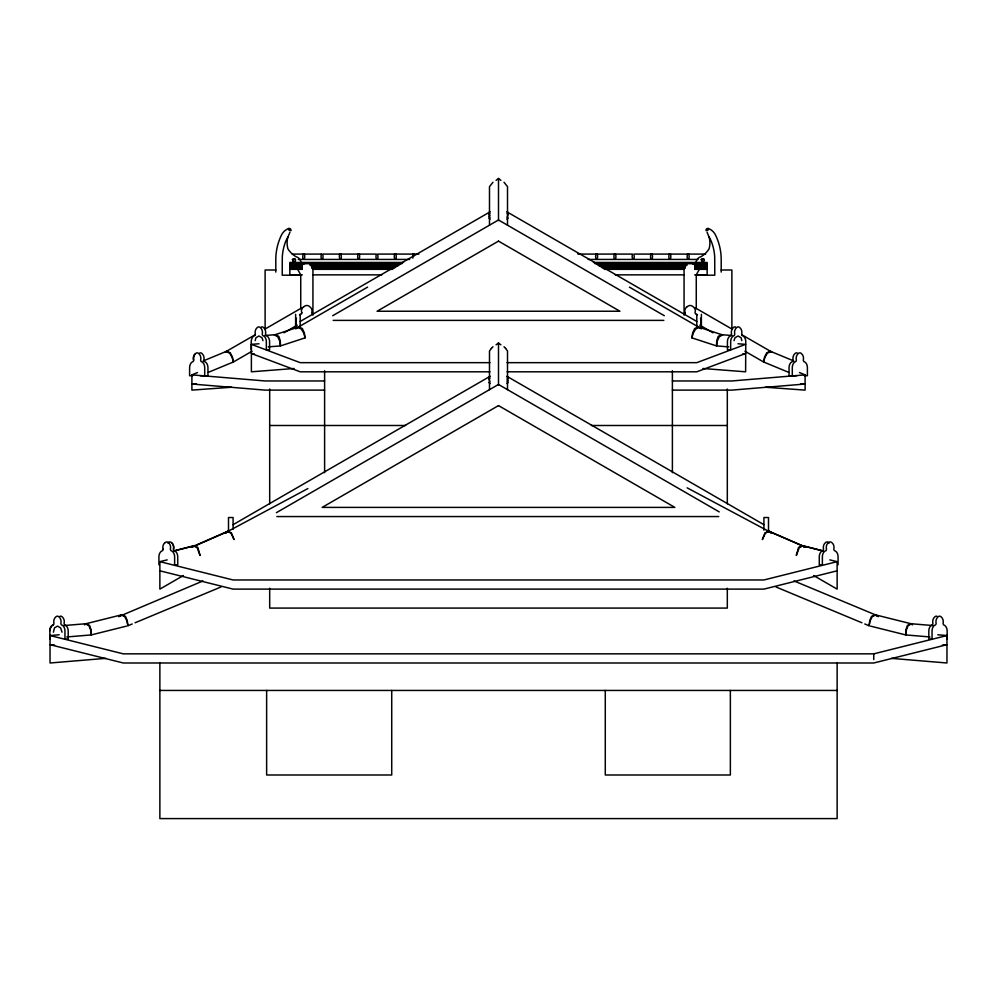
<?xml version="1.0" encoding="UTF-8"?>
<svg xmlns="http://www.w3.org/2000/svg" width="997" height="997" viewBox="0 0 997 997"><rect width="100%" height="100%" fill="white"/><g stroke="black" fill="none" stroke-linecap="round" stroke-linejoin="round"><path stroke-width="1.5" d="M864.785 623.972L869.085 625.767L869.72 620.682L871.515 616.433L874.793 614.675L911.432 623.835L908.167 625.593L906.373 629.842L905.737 634.927L929.939 636.946M731.985 335.503L721.28 334.668L718.164 336.463L716.731 340.762L716.531 345.922L691.868 337.846L692.691 332.824L694.647 328.611L697.975 326.879L722.638 334.942L719.298 336.687L717.354 340.887L716.531 345.922L728.77 346.869M869.085 625.767L870.119 620.807L872.238 616.669L875.653 614.962L878.345 616.669M53.414 632.185L54.499 627.886L57.477 626.104L60.605 627.886L62.038 632.185M255.182 340.625L255.917 337.759L258.896 335.977L262.012 337.759L262.971 340.625M691.868 337.846L693.251 333.073L695.669 329.072L699.196 327.415L629.406 287.124M734.029 340.625L734.988 337.759L738.104 335.977L741.083 337.759L741.818 340.625M708.406 228.537L707.895 230.357L706.05 230.631A1.782 1.782 0 0 1 708.406 228.537A13.061 13.061 0 0 1 715.51 235.018A56.094 56.094 0 0 1 721.205 259.644L721.205 272.094M49.85 639.052L49.85 630.74A6.294 4.449 -90 0 1 53.477 624.82L53.95 623.524A5.284 3.739 -90 0 1 55.446 617.305A3.926 2.779 90 0 1 59.359 617.305A5.284 3.739 -90 0 1 60.842 623.524L61.328 624.82A6.294 4.449 -90 0 1 64.955 630.74L64.955 639.052L68.182 639.052L68.182 630.74A6.294 4.449 -90 0 0 64.568 624.82L64.082 623.524A5.284 3.739 -90 0 0 62.587 617.305A3.926 2.779 90 0 0 60.032 616.258M163.196 549.272L162.698 550.581A6.294 4.624 90 0 0 158.922 556.488L158.922 564.813M828.046 543.053A5.284 3.876 -90 0 0 826.501 549.272L826.152 550.581A6.294 4.624 -90 0 0 822.375 556.488L822.375 564.813L819.272 564.813L819.272 556.488A6.294 4.624 90 0 1 823.048 550.581L823.547 549.272A5.284 3.876 -90 0 1 825.092 543.053A3.926 2.891 -90 0 1 829.155 543.053M289.915 232.276L287.772 237.56A21.485 21.485 0 0 0 287.946 248.914A23.903 23.903 0 0 0 295.773 256.578A7.091 7.091 0 0 1 301.106 263.719M301.966 312.834L301.281 314.13A6.294 6.294 0 0 0 299.524 314.753M685.288 312.834L684.615 314.13A6.294 6.294 0 0 0 683.705 314.379M508.071 212.448L507.186 213.682L508.071 214.318L507.186 217.433L508.071 218.069L506.937 219.128M508.071 376.916L507.186 378.15L508.071 378.785L507.186 380.031L508.071 380.655L507.186 381.901L508.071 382.536L506.937 383.596M288.058 236.625L286.226 240.127A49.651 49.651 0 0 0 282.288 257.139L282.226 275.197L300.92 275.197L295.773 265.887L295.773 263.719M491.384 348.414L489.49 351.081L489.49 389.653M491.396 348.402L492.979 346.732M492.979 182.264L489.49 186.626L489.49 225.185M577.599 253.799L579.008 253.799M490.063 219.128L488.929 218.069L489.814 217.433L488.929 216.199L489.814 215.564L488.929 214.318L489.814 213.682L488.929 212.448M490.063 383.596L488.929 382.536L489.814 381.901L488.929 378.785L489.814 378.15L488.929 376.916M225.085 352.302L226.892 351.156L230.295 352.863L232.413 357.013L233.435 361.961L208.373 372.33M118.655 616.669L202.989 580.939M296.259 328.611L299.025 326.879L302.353 328.611L304.309 332.824L305.132 337.846L280.469 345.922L268.23 346.869M120.325 615.847L122.207 614.675L125.485 616.433L127.28 620.682L127.915 625.767L132.215 623.972M224.686 533.121L307.911 488.555M225.297 533.121L228.051 531.451M191.723 547.066L227.914 531.227L231.416 532.934L234.033 539.564L231.03 533.121L227.441 531.451M192.334 547.066L228.525 531.227L225.696 532.934M225.073 532.934L227.914 531.227M84.496 624.87L86.477 623.686L89.605 625.468L91.051 629.78L91.263 634.927L66.836 636.958M255.357 334.656L226.107 351.53L229.646 353.187L232.052 357.188L233.435 361.961L252.054 351.218M264.666 329.272L301.892 307.786M300.197 321.47L490.175 211.788M283.958 332.799L297.243 325.122M367.594 287.124L297.804 327.415L301.331 329.072L303.749 333.073L305.132 337.846M332.699 315.713L498.5 219.988L664.301 315.713M233.086 524.684L490.175 376.255M276.418 512.67L498.5 384.456L719.236 511.897M183.398 575.531L159.869 589.115L159.869 561.66L167.184 559.878M933.416 625.593L910.523 623.686L907.395 625.468L905.949 629.78L905.737 634.927L870.555 626.128M822.587 550.892L801.949 545.633L798.572 547.403L796.304 555.466L799.27 547.64L802.772 545.92L804.666 547.066M793.786 360.951L770.108 351.156L766.705 352.863L764.587 357.013L763.565 361.961L788.627 372.33M802.772 545.92L768.475 531.227L764.973 532.934L762.356 539.564L765.36 533.121L768.949 531.451L771.703 533.121M135.069 622.776L221.01 586.971M203.214 360.951L226.892 351.156M231.553 387.235L191.898 390.114L191.898 374.86L197.531 372.554M299.025 326.879L274.362 334.942L277.702 336.687L279.646 340.887L280.469 345.922L280.269 340.762L278.836 336.463L275.72 334.668L265.015 335.503M173.802 550.892L194.44 545.633L197.817 547.39L200.073 555.466L197.119 547.64L193.605 545.92M174.413 550.892L195.051 545.633M122.207 614.675L85.568 623.835L88.833 625.593L90.627 629.842L91.263 634.927L126.445 626.128M813.602 575.531L837.131 589.115L837.131 561.66L763.914 579.967L233.086 579.967L159.869 561.66M837.131 570.807L763.914 589.115L233.086 589.115L159.869 570.807M105.719 658.356L50.037 662.993L50.037 635.538L123.254 653.845L873.746 653.845L946.963 635.538L946.963 662.993L891.281 658.356M742.566 354.035L745.619 353.511L696.803 371.806L507.049 371.806M500.918 180.357L498.5 178.538L496.082 180.357M500.918 344.825L498.5 342.993L496.082 344.825M765.447 387.235L805.102 390.114L805.102 374.86L731.885 380.966L672.389 380.966M63.584 625.593L86.477 623.686M50.037 635.538L59.184 634.777M942.389 645.071L946.963 644.685L873.746 662.993L123.254 662.993L50.037 644.685L54.611 645.071M294.103 368.504L251.381 371.806L251.381 344.351L259.008 343.766M800.529 384.044L805.102 384.019L731.885 390.114L672.389 390.114M292.233 254.085L321.221 254.085M418.852 254.085L377.664 254.085C379.109 260.84 374.86 260.815 376.255 254.085L322.741 254.085C324.187 260.84 319.95 260.815 321.333 254.085M579.008 254.085L632.397 254.085C631.089 260.84 635.326 260.815 633.93 254.085L705.614 254.085M292.233 259.432L295.286 259.432M298.34 259.432L409.692 259.432M588.168 259.432L697.987 259.432M701.041 259.432L704.094 259.432M403.523 262.46L289.853 262.46L289.853 274.86L302.315 274.86M593.477 262.46L707.147 262.46L707.147 274.86L694.685 274.86M289.853 263.694L401.965 263.694M595.035 263.694L707.147 263.694M289.853 264.33L303.873 264.33M310.092 264.33L400.408 264.33M596.592 264.33L686.908 264.33M693.127 264.33L707.147 264.33M289.853 265.576L302.315 265.576M310.092 265.576L398.85 265.576M598.15 265.576L686.908 265.576M694.685 265.576L707.147 265.576M289.853 266.199L302.315 266.199M311.65 266.199L397.292 266.199M599.708 266.199L685.35 266.199M694.685 266.199L707.147 266.199M289.853 267.445L302.315 267.445M311.65 267.445L395.734 267.445M601.266 267.445L685.35 267.445M694.685 267.445L707.147 267.445M289.853 268.081L302.315 268.081M311.65 268.081L394.176 268.081M602.824 268.081L685.35 268.081M694.685 268.081L707.147 268.081M289.853 269.14L302.315 269.14M313.208 269.14L392.619 269.14M604.381 269.14L683.792 269.14M694.685 269.14L707.147 269.14M289.853 269.327L302.315 269.327M313.208 269.327L392.619 269.327M604.381 269.327L683.792 269.327M694.685 269.327L707.147 269.327M275.795 270L265.115 270L265.115 329.533M721.205 270L731.885 270L731.885 329.533M313.208 274.86L381.726 274.86M615.274 274.86L683.792 274.86M333.185 320.386L663.815 320.386M489.951 362.659L300.197 362.659L251.381 344.351M507.049 362.659L696.803 362.659L745.619 344.351L737.992 343.766M489.951 371.806L300.197 371.806L251.381 353.511L254.434 354.035M192.633 375.732L189.604 375.732L189.604 367.407A6.294 4.449 -90 0 1 193.231 361.5L193.717 360.191A5.284 3.739 90 0 1 195.213 353.972A3.926 2.779 90 0 1 199.113 353.972A5.284 3.739 -90 0 1 200.609 360.191L201.082 361.5A6.294 4.449 90 0 1 204.709 367.407L204.709 375.732M200.185 375.732L207.949 375.732L207.949 367.407A6.294 4.449 90 0 0 204.323 361.5L203.849 360.191A5.284 3.739 90 0 0 202.354 353.972A3.926 2.779 90 0 0 199.799 352.938M796.815 375.732L789.051 375.732L789.051 367.407A6.294 4.449 -90 0 1 792.677 361.5L793.151 360.191A5.284 3.739 -90 0 1 794.646 353.972A3.926 2.779 -90 0 1 797.201 352.938M804.367 375.732L807.396 375.732L807.396 367.407A6.294 4.449 90 0 0 803.769 361.5L803.283 360.191A5.284 3.739 -90 0 0 801.787 353.972A3.926 2.779 -90 0 0 797.887 353.972A5.284 3.739 90 0 0 796.391 360.191L795.918 361.5A6.294 4.449 -90 0 0 792.291 367.407L792.291 375.732M324.611 380.966L265.115 380.966L191.898 374.86M324.611 390.114L265.115 390.114L191.898 384.019L196.471 384.044M269.689 425.495L405.605 425.495M591.395 425.495L727.312 425.495M276.842 516.558L718.725 516.558M159.869 690.447L837.131 690.447M702.897 368.504L745.619 371.806L745.768 341.46A6.294 4.449 -90 0 0 742.142 335.54L741.656 334.244A5.284 3.739 -90 0 0 740.173 328.025A3.926 2.779 90 0 0 736.26 328.025A5.284 3.739 -90 0 0 734.764 334.244L734.291 335.54A6.294 4.449 -90 0 0 730.664 341.46L730.664 349.773L727.424 349.773L727.424 341.46A6.294 4.449 -90 0 1 731.05 335.54L731.536 334.244A5.284 3.739 -90 0 1 733.019 328.025A3.926 2.779 90 0 1 735.574 326.979M937.816 634.777L946.963 635.538M829.816 559.878L837.131 561.66M823.011 550.843L802.56 545.633L804.529 546.805M799.469 372.554L805.102 374.86M794.011 580.939L875.653 614.962M775.99 586.971L861.931 622.776M121.347 614.962L124.762 616.669L126.881 620.807L127.915 625.767M687.12 487.832L768.949 531.451M695.108 307.786L732.334 329.272M741.643 334.656L770.893 351.53L767.354 353.187L764.948 357.188L763.565 361.961L744.946 351.218M506.825 211.788L696.803 321.47M699.757 325.122L713.042 332.799M506.825 376.255L763.914 524.684M801.949 545.633L803.918 546.805M910.523 623.686L912.504 624.87M805.277 547.066L769.086 531.227L771.927 532.934M768.475 531.227L771.304 532.934M769.559 531.451L772.314 533.121M874.793 614.675L876.675 615.847M697.975 326.879L700.741 328.611M770.108 351.156L771.915 352.302M504.021 182.264L507.51 186.626L507.51 225.185M504.021 346.732L505.604 348.402M505.616 348.414L507.51 351.081L507.51 389.653M708.942 236.625L710.774 240.127A49.651 49.651 0 0 1 714.712 257.139L714.774 275.197L696.08 275.197L701.227 265.887L701.227 263.719M707.085 232.276L709.228 237.56A21.485 21.485 0 0 1 709.054 248.914A23.903 23.903 0 0 1 701.227 256.578A7.091 7.091 0 0 0 695.894 263.719M167.845 543.053A3.926 2.891 90 0 1 171.908 543.053A5.284 3.876 90 0 1 173.453 549.272L173.952 550.581A6.294 4.624 -90 0 1 177.728 556.488L177.728 564.813L174.625 564.813L174.625 556.488A6.294 4.624 -90 0 0 170.848 550.581L170.35 549.272A5.284 3.876 -90 0 0 168.805 543.053A3.926 2.891 90 0 0 164.742 543.053M288.594 228.537L289.105 230.357L290.95 230.631A1.782 1.782 0 0 0 288.594 228.537A13.061 13.061 0 0 0 281.49 235.018A56.094 56.094 0 0 0 275.795 259.644L275.795 272.094M947.15 639.052L947.15 630.74A6.294 4.449 -90 0 0 943.523 624.82L943.05 623.524A5.284 3.739 90 0 0 941.554 617.305A3.926 2.779 -90 0 0 937.641 617.305A5.284 3.739 90 0 0 936.158 623.524L935.672 624.82A6.294 4.449 -90 0 0 932.045 630.74L932.045 639.052L928.818 639.052L928.818 630.74A6.294 4.449 -90 0 1 932.432 624.82L932.918 623.524A5.284 3.739 -90 0 1 934.413 617.305A3.926 2.779 -90 0 1 936.968 616.258M873.746 653.845L873.746 659.565M838.078 564.813L838.078 556.488A6.294 4.624 -90 0 0 834.302 550.581L833.804 549.272A5.284 3.876 -90 0 0 832.258 543.053A3.926 2.891 -90 0 0 828.195 543.053M837.131 662.993L837.131 818.587L159.869 818.587L159.869 662.993M768.5 532.012L768.5 517.53L763.914 517.53L763.914 530.18M730.365 690.447L730.365 774.993L605.279 774.993L605.279 690.447M727.312 389.017L727.312 503.834M727.312 588.242L727.312 608.083L269.689 608.083L269.689 588.242M701.377 314.317L701.377 328.798M700.841 328.362L700.841 320.049A6.294 6.294 0 0 0 700.48 318.217M696.803 314.317L696.803 326.106M696.267 274.636L696.267 308.696M688.84 254.085C690.285 260.84 686.048 260.815 687.432 254.085M684.067 267.084L684.067 315.114M672.389 370.722L672.389 472.678M670.532 254.085C671.978 260.84 667.741 260.815 669.124 254.085M652.225 254.085C653.671 260.84 649.433 260.815 650.817 254.085M615.623 254.085C617.068 260.84 612.819 260.815 614.214 254.085M597.315 254.085C598.761 260.84 594.524 260.815 595.907 254.085M498.5 178.413L498.5 220.524M498.5 342.881L498.5 384.992M414.266 254.085L414.266 255.656M412.858 254.085L412.858 258.173M395.971 254.085C397.404 260.84 393.167 260.815 394.55 254.085M391.721 690.447L391.721 774.993L266.635 774.993L266.635 690.447M359.356 254.085C360.802 260.84 356.552 260.815 357.948 254.085M341.049 254.085C342.494 260.84 338.257 260.815 339.641 254.085M324.611 370.722L324.611 472.678M312.933 267.084L312.933 315.114M304.446 254.085C305.88 260.84 301.642 260.815 303.038 254.085M300.733 274.636L300.733 308.696M300.197 314.317L300.197 326.106M296.159 328.362L296.159 320.049A6.294 6.294 0 0 1 296.52 318.217M295.623 314.317L295.623 328.798M269.689 389.017L269.689 503.834M251.232 349.773L251.232 341.46A6.294 4.449 -90 0 1 254.858 335.54L255.344 334.244A5.284 3.739 -90 0 1 256.827 328.025A3.926 2.779 -90 0 1 260.74 328.025A5.284 3.739 -90 0 1 262.236 334.244L262.71 335.54A6.294 4.449 -90 0 1 266.336 341.46L266.336 349.773L269.576 349.773L269.576 341.46A6.294 4.449 -90 0 0 265.95 335.54L265.464 334.244A5.284 3.739 90 0 0 263.981 328.025A3.926 2.779 -90 0 0 261.426 326.979M233.086 529.245L233.086 517.53L228.5 517.53L228.5 532.012M301.767 312.834A5.284 5.284 0 0 1 303.873 306.615M313.295 314.379A6.294 6.294 0 0 0 312.385 314.13L311.712 312.834A5.284 5.284 0 0 0 309.606 306.615A3.926 3.926 0 0 0 304.073 306.615M193.58 360.191A5.284 3.739 -90 0 1 195.063 353.972M685.089 312.834A5.284 5.284 0 0 1 687.195 306.615M697.476 314.753A6.294 6.294 0 0 0 695.719 314.13L695.034 312.834A5.284 5.284 0 0 0 692.927 306.615A3.926 3.926 0 0 0 687.394 306.615M163.047 549.272A5.284 3.876 -90 0 1 164.592 543.053M171.908 543.053A5.284 3.876 -90 0 1 173.453 549.272M49.85 630.74A6.294 4.449 90 0 1 53.477 624.82M822.375 550.818A6.294 4.624 -90 0 1 823.048 550.581M498.5 241.124L377.065 311.238L619.935 311.238L498.5 241.124M498.5 405.592L322.156 507.398L674.844 507.398L498.5 405.592M702.087 261.314A1.446 1.446 0 0 0 704.318 260.18A1.446 1.446 0 0 0 702.212 258.821A1.446 1.446 0 0 0 702.087 261.314M293.155 261.177A1.446 1.446 0 0 0 295.536 260.404A1.446 1.446 0 0 0 293.679 258.734A1.446 1.446 0 0 0 293.155 261.177"/></g></svg>
